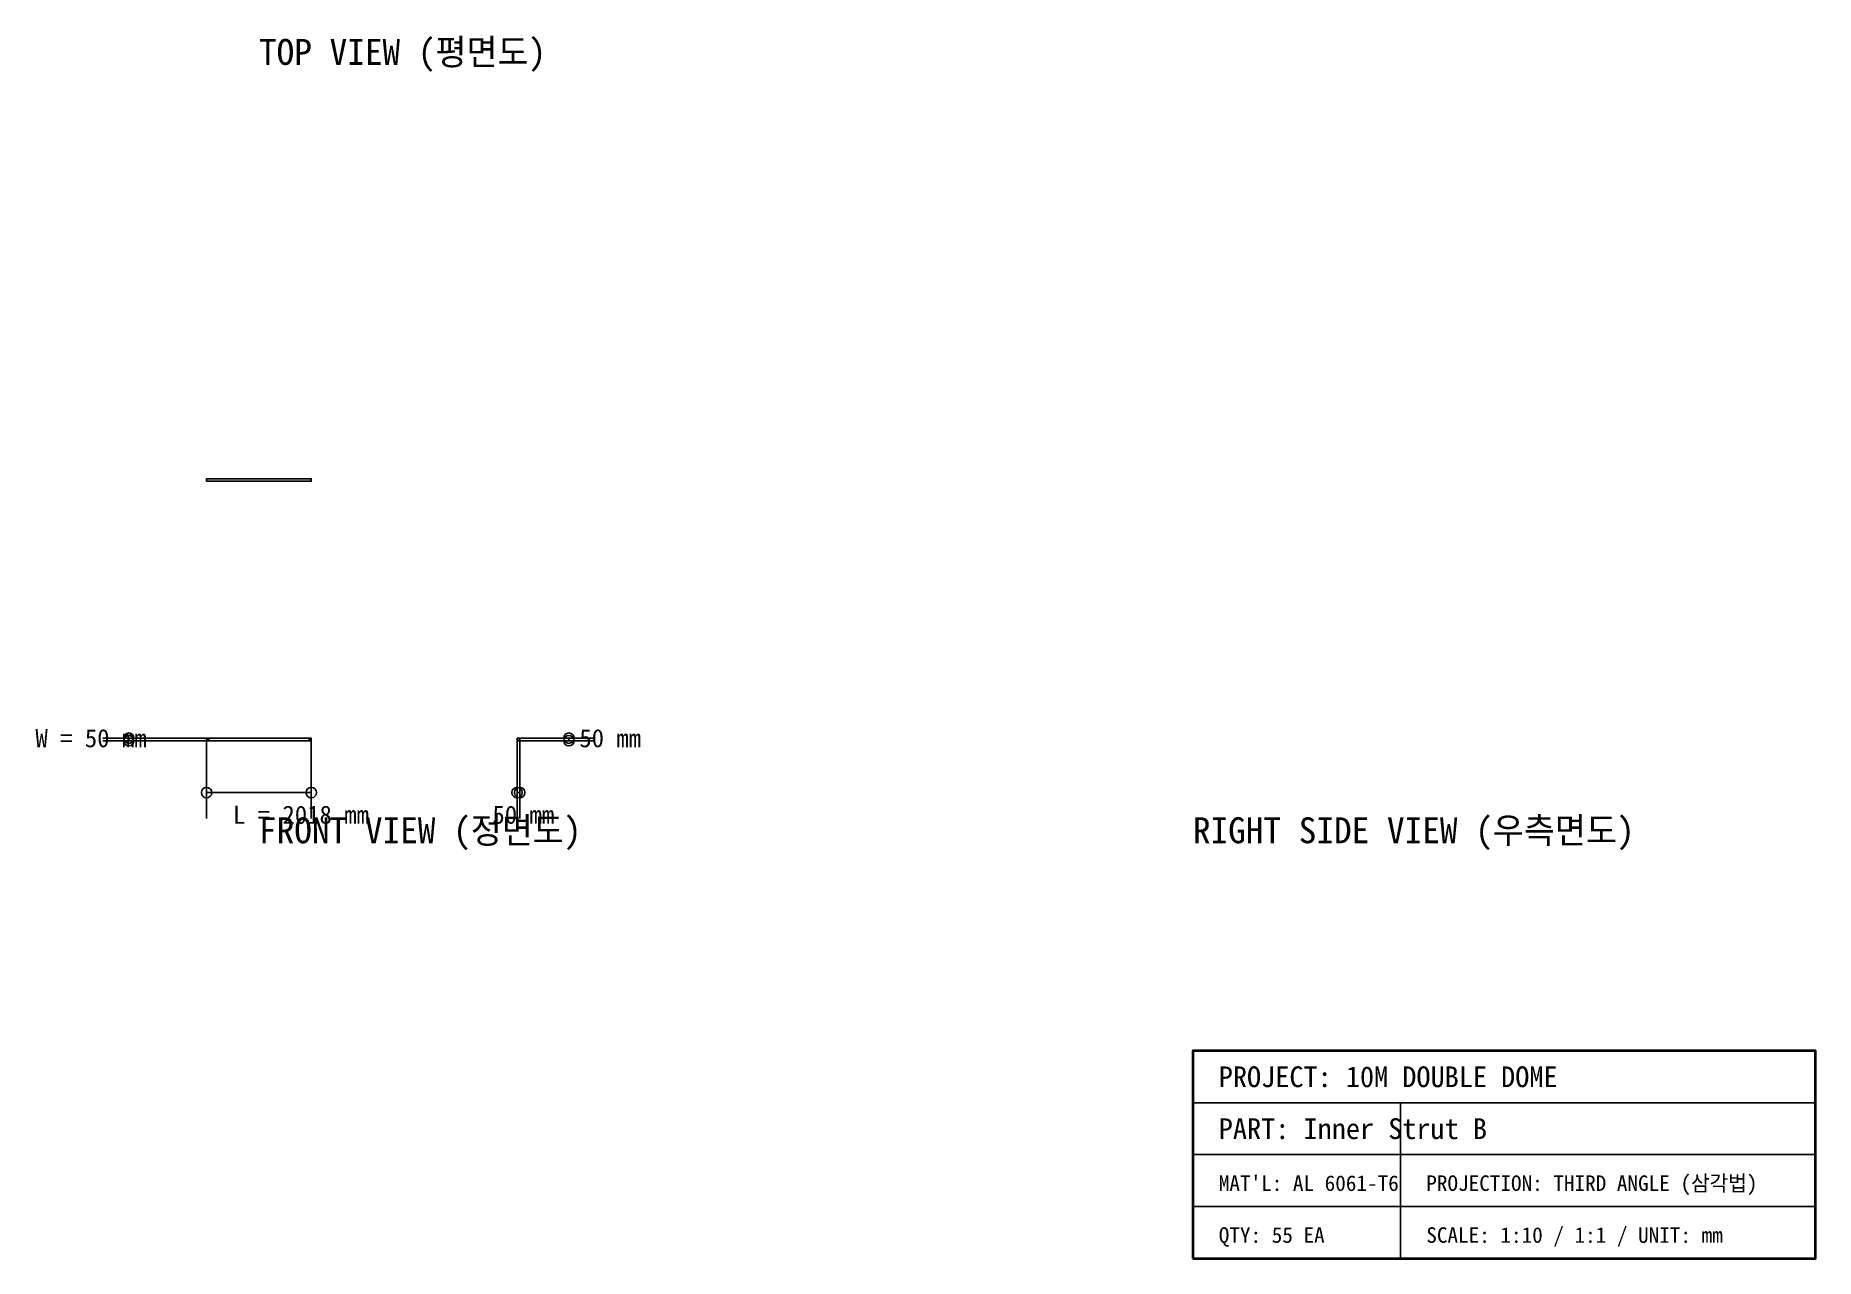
# Model space of a CAD drawing. Header units: metres. Extents: x -431 to 3000, y -1000 to 1356.
import ezdxf

# ---------------------------------------------------------------- set-up
doc = ezdxf.new("R2010")
doc.units = ezdxf.units.M

msp = doc.modelspace()

# ---------------------------------------------------------------- linework, layer by layer
at = {"color": 9}
for p, q in [((-100.9, 2.5), (-300.9, 2.5)), ((497.5, 2.5), (647.5, 2.5)), ((-100.9, -2.5), (-300.9, -2.5)), ((-100.9, -2.5), (-100.9, -152.5)), ((100.9, -2.5), (100.9, -152.5)), ((497.5, -2.5), (647.5, -2.5)), ((497.5, -2.5), (497.5, -152.5)), ((502.5, -2.5), (502.5, -152.5))]:
    msp.add_line(p, q, dxfattribs=at)
at = {"color": 1}
for p, q in [((-250.9, -2.5), (-250.9, 2.5)), ((597.5, -2.5), (597.5, 2.5)), ((-100.9, -102.5), (100.9, -102.5)), ((497.5, -102.5), (502.5, -102.5))]:
    msp.add_line(p, q, dxfattribs=at)
at = {"color": 7}
for p, q in [((1800, -700), (3000, -700)), ((2200, -1000), (2200, -700)), ((1800, -800), (3000, -800)), ((1800, -900), (3000, -900))]:
    msp.add_line(p, q, dxfattribs=at)
at = {"color": 3}
for points in [[(-100.9, 497.5), (100.9, 497.5), (100.9, 502.5), (-100.9, 502.5), (-100.9, 497.5)], [(-100.9, -2.5), (100.9, -2.5), (100.9, 2.5), (-100.9, 2.5), (-100.9, -2.5)], [(497.5, -2.5), (502.5, -2.5), (502.5, 2.5), (497.5, 2.5), (497.5, -2.5)]]:
    msp.add_lwpolyline(points, dxfattribs=at)
at = {"color": 8}
msp.add_lwpolyline([(497.8, -2.2), (502.2, -2.2), (502.2, 2.2), (497.8, 2.2), (497.8, -2.2)], dxfattribs=at)
at = {"color": 7, "lineweight": 35}
msp.add_lwpolyline([(1800, -1000), (3000, -1000), (3000, -600), (1800, -600), (1800, -1000)], dxfattribs=at)
at = {"color": 1}
for centre, radius in [((-250.9, 2.5), 10), ((-250.9, -2.5), 10), ((-97.4, 0), 0.825), ((97.4, 0), 0.825), ((597.5, 2.5), 10), ((597.5, -2.5), 10), ((-100.9, -102.5), 10), ((100.9, -102.5), 10), ((497.5, -102.5), 10), ((502.5, -102.5), 10)]:
    msp.add_circle(centre, radius, dxfattribs=at)

# ---------------------------------------------------------------- texts
at = {"color": 4}
for s, p in [('TOP VIEW (평면도)', (0, 1300)), ('FRONT VIEW (정면도)', (0, -200)), ('RIGHT SIDE VIEW (우측면도)', (1800, -200))]:
    msp.add_text(s, height=50, dxfattribs=at).set_placement(p)
at = {"color": 2}
for s, p in [('W = 50 mm', (-430.9, -15)), ('50 mm', (617.5, -15)), ('L = 2018 mm', (-50, -162.5)), ('50 mm', (450, -162.5))]:
    msp.add_text(s, height=35, dxfattribs=at).set_placement(p)
at = {"color": 7}
for s, height, p in [('PROJECT: 10M DOUBLE DOME', 40, (1850, -670)), ("MAT'L: AL 6061-T6", 30, (1850, -870)), ('PROJECTION: THIRD ANGLE (삼각법)', 30, (2250, -870)), ('QTY: 55 EA', 30, (1850, -970)), ('SCALE: 1:10 / 1:1 / UNIT: mm', 30, (2250, -970))]:
    msp.add_text(s, height=height, dxfattribs=at).set_placement(p)
at = {"color": 3}
msp.add_text('PART: Inner Strut B', height=40, dxfattribs=at).set_placement((1850, -770))

doc.saveas('drawing.dxf')
